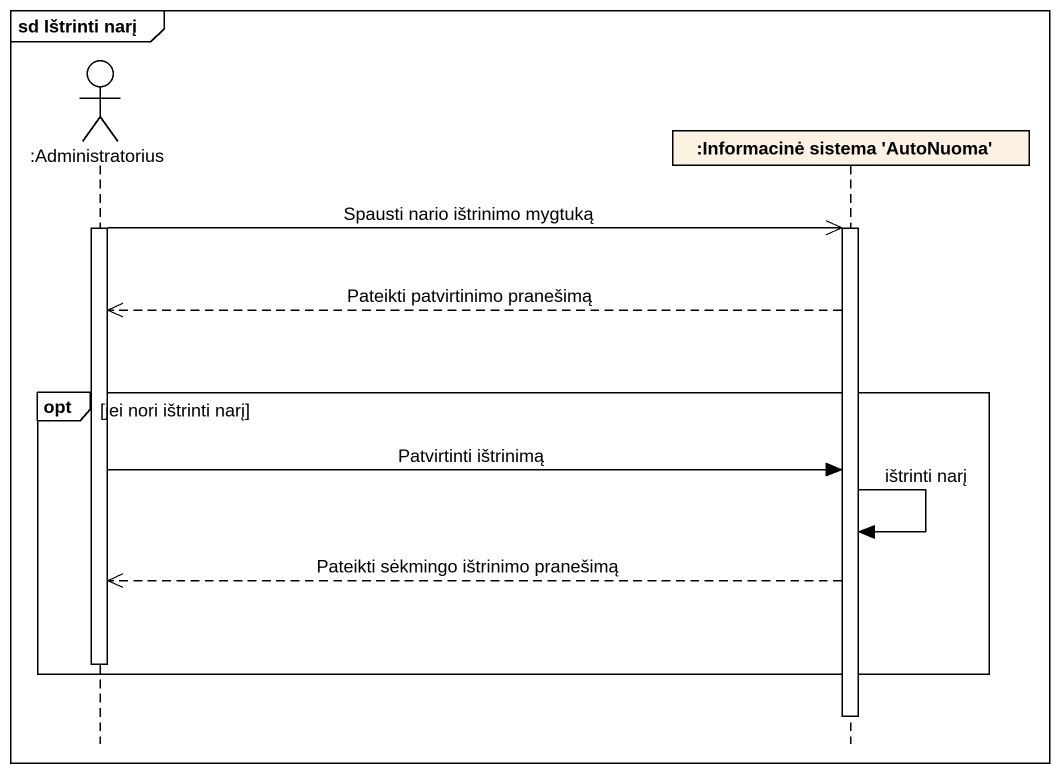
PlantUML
@startuml
mainframe sd Ištrinti narį
hide footbox
actor ":Administratorius" as Administratorius
participant ":Informacinė sistema 'AutoNuoma'" as Informacinė_sistema

activate Administratorius
Administratorius ->> Informacinė_sistema : Spausti nario ištrinimo mygtuką
activate Informacinė_sistema
Informacinė_sistema -->> Administratorius : Pateikti patvirtinimo pranešimą
opt jei nori ištrinti narį
  Administratorius -> Informacinė_sistema : Patvirtinti ištrinimą
  Informacinė_sistema -> Informacinė_sistema : ištrinti narį
  Informacinė_sistema -->> Administratorius : Pateikti sėkmingo ištrinimo pranešimą
  deactivate Administratorius
end
deactivate Informacinė_sistema
@enduml
